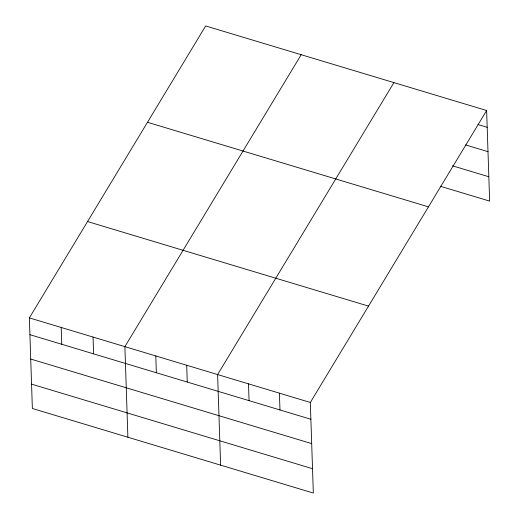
<?xml version="1.0" encoding="UTF-8"?>
<svg xmlns="http://www.w3.org/2000/svg" width="519" height="519" viewBox="0 0 519 519"><rect width="100%" height="100%" fill="white"/><g stroke="black" fill="none" stroke-linecap="round" stroke-linejoin="round"><path stroke-width="0.78" d="M486.634 110.515L310.323 402.465L313.333 493.05L32.366 408.485L29.362 317.894L205.667 25.95L486.634 110.515L489.638 201.106L440.19 186.217M301.195 54.703L124.891 346.647L127.895 437.238M393.915 82.612L217.61 374.556L220.614 465.141M477.921 124.521L487.192 127.311M465.595 144.918L487.996 151.665M452.516 165.821L488.833 176.752M147.487 122.289L428.454 206.86M87.542 221.555L368.509 306.119M29.362 317.894L310.323 402.465M29.92 334.697L310.881 419.261M30.725 359.044L311.692 443.609M31.555 384.131L312.522 468.702M279.417 393.162L279.975 409.958M248.51 383.859L249.068 400.655M186.704 365.253L187.255 382.049M155.797 355.95L156.349 372.746M93.044 337.065L93.602 353.861M61.203 327.483L61.761 344.279"/></g></svg>
